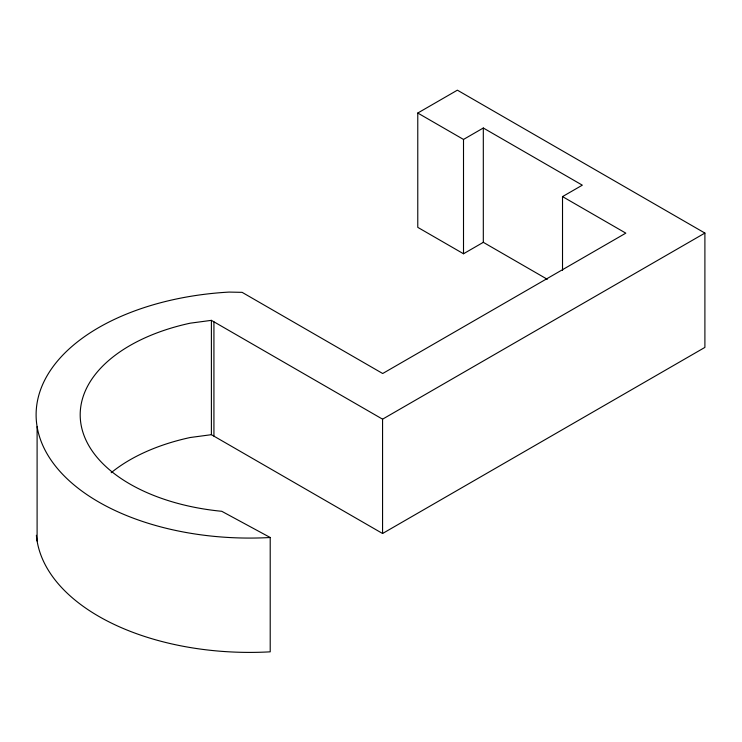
<?xml version="1.0" encoding="UTF-8"?>
<svg xmlns="http://www.w3.org/2000/svg" width="742" height="742" viewBox="0 0 742 742"><rect width="100%" height="100%" fill="white"/><g stroke="black" fill="none" stroke-linecap="round" stroke-linejoin="round"><path stroke-width="1.11" d="M547.318 279.289L483.311 242.328L463.509 253.764L417.774 227.358L417.774 113.034L457.378 90.172L704.9 233.071L704.9 347.404L382.566 533.498L211.396 434.682L190.221 437.511A169.445 97.833 0 0 0 111.179 472.728M417.774 113.034L463.509 139.44L483.311 128.004L582.322 185.166L562.519 196.602L562.519 270.505M36.377 535.288A213.529 123.283 0 0 0 270.209 651.828L270.209 537.505L221.756 511.294A169.445 97.833 0 0 1 80.98 424.22A169.445 97.833 0 0 1 190.221 323.178L211.396 320.349L382.566 419.174L704.9 233.071M562.519 196.602L625.821 233.146L382.696 373.514L242.115 292.348L229.074 292.088A213.529 123.283 0 0 0 37.1 426.669L37.1 541.001M483.311 128.004L483.311 242.328M463.509 139.44L463.509 253.764M382.566 419.174L382.566 533.498M213.928 321.805L213.928 436.138M211.396 320.349L211.396 434.682M270.209 537.505A213.529 123.283 0 0 1 37.1 426.669"/></g></svg>
